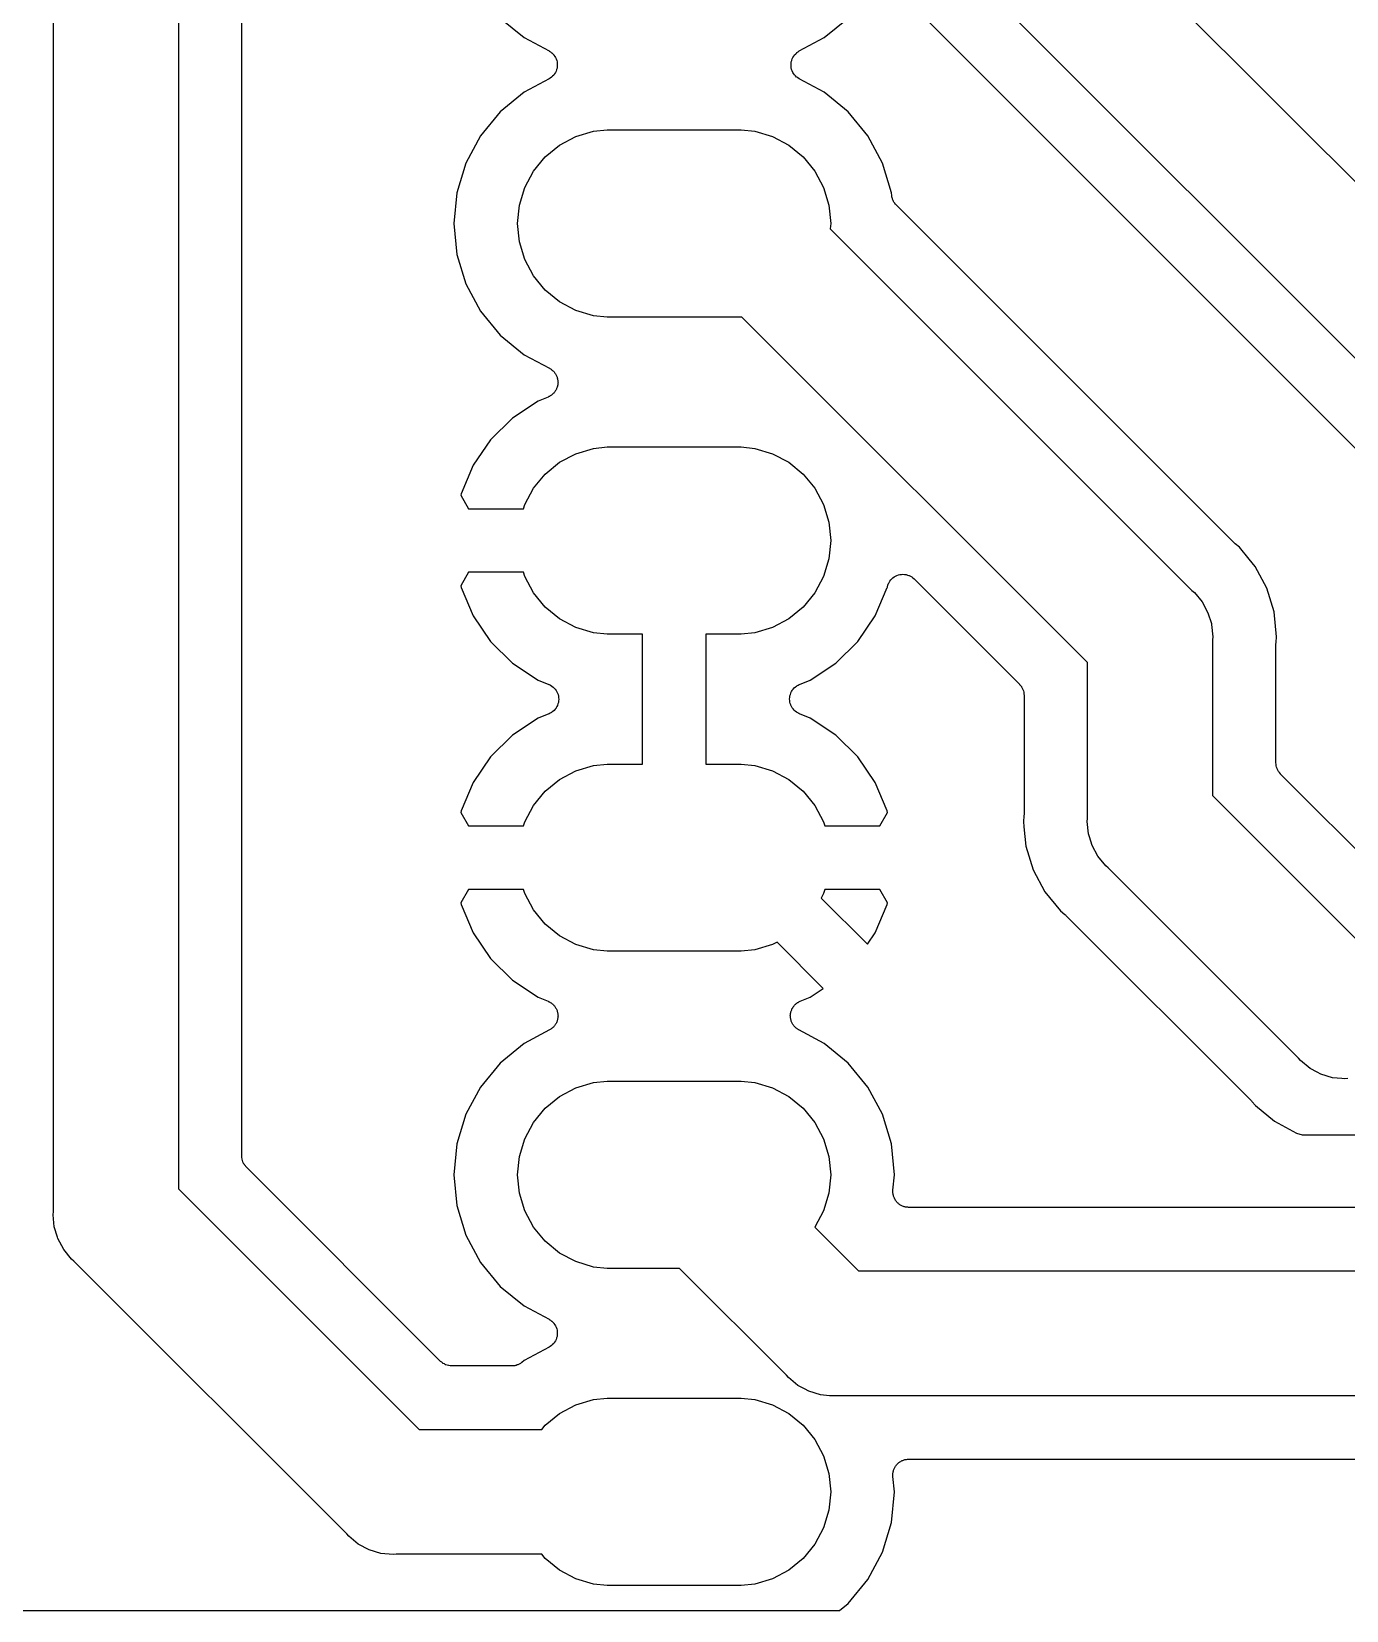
# Model space of a CAD drawing. Extents: x 72.9 to 155.7, y -140.4 to -71.7.
# Drawn here: x 134.56 to 145.08, y -130.49 to -117.84 of the extents above; entities that cross this region are included whole.
import ezdxf

# ---------------------------------------------------------------- set-up
doc = ezdxf.new("R2010")
doc.units = 0
doc.header["$MEASUREMENT"] = 0
doc.layers.add('BLACK', color=7, linetype='CONTINUOUS')

msp = doc.modelspace()

# ---------------------------------------------------------------- linework, layer by layer
at = {"layer": 'BLACK', "linetype": 'CONTINUOUS'}
for p, q in [((135.73, -112.918), (135.73, -127.113)), ((134.73, -127.295), (134.73, -113.1)), ((136.238, -122.261), (136.238, -113.84)), ((140.826, -114.719), (146.257, -120.15)), ((145.679, -120.986), (139.743, -115.05)), ((141.465, -117.49), (145.298, -121.323)), ((138.306, -117.734), (138.498, -117.891)), ((140.902, -117.891), (141.094, -117.734)), ((138.498, -117.891), (138.698, -117.998)), ((138.698, -117.998), (138.699, -117.999)), ((138.699, -117.999), (138.699, -117.999)), ((138.699, -117.999), (138.699, -117.999)), ((138.699, -117.999), (138.699, -117.999)), ((138.699, -117.999), (138.709, -118.006)), ((140.692, -118.005), (140.702, -117.998)), ((140.702, -117.998), (140.902, -117.891)), ((138.709, -118.006), (138.719, -118.013)), ((138.719, -118.013), (138.72, -118.013)), ((138.72, -118.013), (138.72, -118.013)), ((138.72, -118.013), (138.728, -118.022)), ((138.728, -118.022), (138.737, -118.03)), ((138.737, -118.03), (138.737, -118.03)), ((138.737, -118.03), (138.737, -118.031)), ((138.737, -118.031), (138.744, -118.041)), ((138.744, -118.041), (138.75, -118.051)), ((138.75, -118.051), (138.75, -118.051)), ((138.75, -118.051), (138.751, -118.051)), ((138.751, -118.051), (138.755, -118.062)), ((138.755, -118.062), (138.76, -118.074)), ((138.76, -118.074), (138.76, -118.074)), ((138.76, -118.074), (138.76, -118.074)), ((138.76, -118.074), (138.762, -118.086)), ((138.762, -118.086), (138.764, -118.098)), ((138.764, -118.124), (138.762, -118.135)), ((138.764, -118.098), (138.764, -118.098)), ((138.764, -118.098), (138.764, -118.099)), ((138.764, -118.099), (138.764, -118.111)), ((138.764, -118.111), (138.764, -118.123)), ((138.764, -118.123), (138.764, -118.123)), ((138.764, -118.123), (138.764, -118.124)), ((140.636, -118.096), (140.638, -118.085)), ((140.636, -118.097), (140.636, -118.096)), ((140.636, -118.109), (140.636, -118.097)), ((140.636, -118.097), (140.636, -118.097)), ((140.636, -118.121), (140.636, -118.109)), ((140.636, -118.122), (140.636, -118.121)), ((140.638, -118.134), (140.636, -118.122)), ((140.636, -118.122), (140.636, -118.122)), ((140.638, -118.085), (140.641, -118.073)), ((140.641, -118.072), (140.646, -118.061)), ((140.641, -118.073), (140.641, -118.072)), ((140.641, -118.072), (140.641, -118.072)), ((140.646, -118.061), (140.65, -118.05)), ((140.65, -118.049), (140.657, -118.039)), ((140.65, -118.05), (140.65, -118.049)), ((140.65, -118.05), (140.65, -118.05)), ((140.657, -118.039), (140.664, -118.029)), ((140.664, -118.029), (140.673, -118.02)), ((140.664, -118.029), (140.664, -118.029)), ((140.664, -118.029), (140.664, -118.029)), ((140.673, -118.02), (140.682, -118.012)), ((140.682, -118.011), (140.692, -118.005)), ((140.682, -118.012), (140.682, -118.011)), ((140.682, -118.012), (140.682, -118.012)), ((138.698, -118.222), (138.498, -118.329)), ((138.708, -118.215), (138.698, -118.222)), ((138.718, -118.209), (138.708, -118.215)), ((138.727, -118.2), (138.718, -118.208)), ((138.718, -118.208), (138.718, -118.208)), ((138.718, -118.208), (138.718, -118.209)), ((138.736, -118.191), (138.727, -118.2)), ((138.743, -118.181), (138.736, -118.191)), ((138.736, -118.191), (138.736, -118.191)), ((138.736, -118.191), (138.736, -118.191)), ((138.75, -118.171), (138.743, -118.181)), ((138.754, -118.159), (138.75, -118.17)), ((138.75, -118.17), (138.75, -118.17)), ((138.75, -118.17), (138.75, -118.171)), ((138.759, -118.148), (138.754, -118.159)), ((138.762, -118.135), (138.759, -118.147)), ((138.759, -118.147), (138.759, -118.148)), ((138.759, -118.148), (138.759, -118.148)), ((140.64, -118.146), (140.638, -118.134)), ((140.645, -118.157), (140.64, -118.146)), ((140.64, -118.146), (140.64, -118.146)), ((140.64, -118.146), (140.64, -118.146)), ((140.649, -118.169), (140.645, -118.157)), ((140.65, -118.169), (140.649, -118.169)), ((140.656, -118.179), (140.65, -118.169)), ((140.65, -118.169), (140.65, -118.169)), ((140.663, -118.189), (140.656, -118.179)), ((140.663, -118.19), (140.663, -118.189)), ((140.672, -118.198), (140.663, -118.19)), ((140.663, -118.19), (140.663, -118.19)), ((140.68, -118.207), (140.672, -118.198)), ((140.681, -118.207), (140.68, -118.207)), ((140.68, -118.207), (140.68, -118.207)), ((140.69, -118.214), (140.681, -118.207)), ((140.701, -118.221), (140.69, -118.214)), ((140.702, -118.222), (140.701, -118.221)), ((140.701, -118.221), (140.701, -118.221)), ((140.701, -118.221), (140.701, -118.221)), ((140.701, -118.221), (140.701, -118.221)), ((140.902, -118.329), (140.702, -118.222)), ((138.498, -118.329), (138.306, -118.486)), ((141.094, -118.486), (140.902, -118.329)), ((138.306, -118.486), (138.149, -118.678)), ((141.251, -118.678), (141.094, -118.486)), ((139.053, -118.641), (139.163, -118.63)), ((139.163, -118.63), (140.237, -118.63)), ((140.237, -118.63), (140.347, -118.641)), ((138.149, -118.678), (138.032, -118.896)), ((138.667, -118.847), (138.781, -118.753)), ((138.781, -118.753), (138.912, -118.684)), ((138.912, -118.684), (139.053, -118.641)), ((140.347, -118.641), (140.488, -118.684)), ((140.488, -118.684), (140.619, -118.753)), ((140.619, -118.753), (140.733, -118.847)), ((141.368, -118.896), (141.251, -118.678)), ((138.573, -118.961), (138.667, -118.847)), ((140.733, -118.847), (140.827, -118.961)), ((138.032, -118.896), (137.96, -119.133)), ((138.504, -119.092), (138.573, -118.961)), ((140.827, -118.961), (140.896, -119.092)), ((141.44, -119.133), (141.368, -118.896)), ((137.96, -119.133), (137.936, -119.38)), ((138.461, -119.233), (138.504, -119.092)), ((140.896, -119.092), (140.939, -119.233)), ((141.442, -119.156), (141.44, -119.133)), ((138.446, -119.38), (138.461, -119.233)), ((140.939, -119.233), (140.954, -119.38)), ((141.443, -119.161), (141.442, -119.156)), ((141.444, -119.167), (141.443, -119.161)), ((141.445, -119.173), (141.444, -119.167)), ((141.447, -119.18), (141.445, -119.173)), ((141.449, -119.185), (141.447, -119.18)), ((141.45, -119.19), (141.449, -119.185)), ((141.454, -119.197), (141.45, -119.19)), ((141.456, -119.203), (141.454, -119.197)), ((141.459, -119.208), (141.456, -119.203)), ((141.462, -119.212), (141.459, -119.208)), ((141.466, -119.218), (141.462, -119.212)), ((141.47, -119.224), (141.466, -119.218)), ((141.474, -119.227), (141.47, -119.224)), ((141.477, -119.232), (141.474, -119.227)), ((141.479, -119.233), (141.477, -119.232)), ((144.183, -121.938), (141.479, -119.233)), ((137.936, -119.38), (137.96, -119.627)), ((138.461, -119.527), (138.446, -119.38)), ((140.954, -119.38), (140.949, -119.422)), ((140.949, -119.422), (143.846, -122.319)), ((137.96, -119.627), (138.032, -119.864)), ((138.504, -119.668), (138.461, -119.527)), ((138.573, -119.799), (138.504, -119.668)), ((138.032, -119.864), (138.149, -120.082)), ((138.667, -119.913), (138.573, -119.799)), ((138.781, -120.007), (138.667, -119.913)), ((138.912, -120.076), (138.781, -120.007)), ((138.149, -120.082), (138.306, -120.274)), ((139.053, -120.119), (138.912, -120.076)), ((139.163, -120.13), (139.053, -120.119)), ((140.237, -120.13), (139.163, -120.13)), ((140.242, -120.129), (140.237, -120.13)), ((143.01, -122.897), (140.242, -120.129)), ((138.306, -120.274), (138.498, -120.431)), ((138.498, -120.431), (138.702, -120.54)), ((138.702, -120.54), (138.704, -120.541)), ((138.704, -120.541), (138.709, -120.545)), ((138.709, -120.545), (138.715, -120.548)), ((138.715, -120.548), (138.719, -120.552)), ((138.719, -120.552), (138.724, -120.555)), ((138.724, -120.555), (138.729, -120.56)), ((138.729, -120.56), (138.734, -120.564)), ((138.734, -120.564), (138.738, -120.569)), ((138.738, -120.569), (138.742, -120.573)), ((138.742, -120.573), (138.745, -120.578)), ((138.745, -120.578), (138.749, -120.583)), ((138.749, -120.583), (138.752, -120.589)), ((138.752, -120.589), (138.755, -120.594)), ((138.755, -120.594), (138.758, -120.6)), ((138.758, -120.6), (138.761, -120.605)), ((138.761, -120.605), (138.762, -120.611)), ((138.762, -120.611), (138.764, -120.617)), ((138.764, -120.617), (138.766, -120.623)), ((138.766, -120.623), (138.767, -120.629)), ((138.767, -120.629), (138.768, -120.635)), ((138.768, -120.635), (138.769, -120.641)), ((138.769, -120.641), (138.769, -120.648)), ((138.769, -120.648), (138.77, -120.654)), ((138.77, -120.654), (138.769, -120.66)), ((138.69, -120.77), (138.612, -120.802)), ((138.696, -120.767), (138.69, -120.77)), ((138.702, -120.765), (138.696, -120.767)), ((138.707, -120.761), (138.702, -120.765)), ((138.712, -120.759), (138.707, -120.761)), ((138.717, -120.755), (138.712, -120.759)), ((138.723, -120.751), (138.717, -120.755)), ((138.727, -120.747), (138.723, -120.751)), ((138.732, -120.743), (138.727, -120.747)), ((138.736, -120.738), (138.732, -120.743)), ((138.74, -120.734), (138.736, -120.738)), ((138.744, -120.729), (138.74, -120.734)), ((138.748, -120.724), (138.744, -120.729)), ((138.751, -120.718), (138.748, -120.724)), ((138.754, -120.713), (138.751, -120.718)), ((138.757, -120.708), (138.754, -120.713)), ((138.759, -120.702), (138.757, -120.708)), ((138.761, -120.696), (138.759, -120.702)), ((138.764, -120.69), (138.761, -120.696)), ((138.765, -120.684), (138.764, -120.69)), ((138.767, -120.679), (138.765, -120.684)), ((138.768, -120.672), (138.767, -120.679)), ((138.769, -120.666), (138.768, -120.672)), ((138.769, -120.66), (138.769, -120.666)), ((138.612, -120.802), (138.405, -120.938)), ((138.405, -120.938), (138.229, -121.112)), ((138.229, -121.112), (138.09, -121.317)), ((138.781, -121.293), (138.912, -121.224)), ((138.912, -121.224), (139.053, -121.181)), ((139.053, -121.181), (139.163, -121.17)), ((139.163, -121.17), (140.237, -121.17)), ((140.237, -121.17), (140.347, -121.181)), ((140.347, -121.181), (140.488, -121.224)), ((140.488, -121.224), (140.619, -121.293)), ((138.09, -121.317), (137.994, -121.545)), ((138.573, -121.501), (138.667, -121.387)), ((138.667, -121.387), (138.781, -121.293)), ((140.619, -121.293), (140.733, -121.387)), ((140.733, -121.387), (140.827, -121.501)), ((138.504, -121.632), (138.573, -121.501)), ((140.827, -121.501), (140.896, -121.632)), ((137.994, -121.545), (137.991, -121.557)), ((137.991, -121.557), (138.054, -121.666)), ((138.054, -121.666), (138.493, -121.666)), ((138.493, -121.666), (138.504, -121.632)), ((140.896, -121.632), (140.939, -121.773)), ((140.939, -121.773), (140.954, -121.92)), ((140.954, -121.92), (140.939, -122.067)), ((144.187, -121.941), (144.183, -121.938)), ((144.191, -121.945), (144.187, -121.941)), ((144.193, -121.946), (144.191, -121.945)), ((144.226, -121.974), (144.193, -121.946)), ((144.304, -122.069), (144.226, -121.974)), ((138.054, -122.174), (137.991, -122.283)), ((138.493, -122.174), (138.054, -122.174)), ((138.504, -122.208), (138.493, -122.174)), ((140.939, -122.067), (140.896, -122.208)), ((144.352, -122.127), (144.304, -122.069)), ((144.446, -122.302), (144.352, -122.127)), ((136.238, -126.85), (136.238, -122.261)), ((137.991, -122.283), (137.994, -122.295)), ((137.994, -122.295), (138.09, -122.523)), ((138.573, -122.339), (138.504, -122.208)), ((140.896, -122.208), (140.827, -122.339)), ((141.31, -122.523), (141.406, -122.295)), ((141.406, -122.295), (141.407, -122.292)), ((141.407, -122.29), (141.411, -122.278)), ((141.407, -122.291), (141.407, -122.29)), ((141.407, -122.292), (141.407, -122.291)), ((141.407, -122.291), (141.407, -122.291)), ((141.407, -122.291), (141.407, -122.291)), ((141.411, -122.278), (141.414, -122.267)), ((141.414, -122.267), (141.415, -122.267)), ((141.415, -122.266), (141.421, -122.256)), ((141.415, -122.267), (141.415, -122.266)), ((141.421, -122.256), (141.426, -122.245)), ((141.426, -122.245), (141.426, -122.245)), ((141.426, -122.245), (141.427, -122.245)), ((141.427, -122.245), (141.434, -122.235)), ((141.434, -122.235), (141.442, -122.226)), ((141.442, -122.226), (141.442, -122.226)), ((141.442, -122.226), (141.443, -122.226)), ((141.443, -122.226), (141.452, -122.218)), ((141.452, -122.218), (141.461, -122.21)), ((141.461, -122.21), (141.462, -122.21)), ((141.462, -122.21), (141.473, -122.205)), ((141.462, -122.21), (141.462, -122.21)), ((141.473, -122.205), (141.483, -122.199)), ((141.483, -122.199), (141.484, -122.199)), ((141.484, -122.199), (141.496, -122.195)), ((141.484, -122.199), (141.484, -122.199)), ((141.496, -122.195), (141.507, -122.192)), ((141.507, -122.192), (141.507, -122.192)), ((141.507, -122.192), (141.508, -122.192)), ((141.508, -122.192), (141.52, -122.191)), ((141.52, -122.191), (141.532, -122.19)), ((141.532, -122.19), (141.532, -122.19)), ((141.532, -122.19), (141.532, -122.19)), ((141.532, -122.19), (141.544, -122.191)), ((141.544, -122.191), (141.556, -122.192)), ((141.556, -122.192), (141.557, -122.192)), ((141.557, -122.192), (141.557, -122.192)), ((141.557, -122.192), (141.569, -122.196)), ((141.569, -122.196), (141.58, -122.199)), ((141.58, -122.199), (141.58, -122.199)), ((141.58, -122.199), (141.581, -122.199)), ((141.581, -122.199), (141.591, -122.205)), ((141.591, -122.205), (141.602, -122.211)), ((141.602, -122.211), (141.602, -122.211)), ((141.602, -122.211), (141.602, -122.211)), ((141.602, -122.211), (141.612, -122.219)), ((141.612, -122.219), (141.621, -122.227)), ((141.621, -122.227), (142.465, -123.07)), ((138.667, -122.453), (138.573, -122.339)), ((140.827, -122.339), (140.733, -122.453)), ((143.846, -122.319), (143.865, -122.335)), ((143.865, -122.335), (143.928, -122.411)), ((143.928, -122.411), (143.974, -122.498)), ((144.503, -122.492), (144.446, -122.302)), ((138.09, -122.523), (138.229, -122.728)), ((138.781, -122.547), (138.667, -122.453)), ((138.912, -122.616), (138.781, -122.547)), ((140.619, -122.547), (140.488, -122.616)), ((140.733, -122.453), (140.619, -122.547)), ((141.171, -122.728), (141.31, -122.523)), ((143.974, -122.498), (144.001, -122.585)), ((144.523, -122.69), (144.503, -122.492)), ((139.053, -122.659), (138.912, -122.616)), ((139.163, -122.67), (139.053, -122.659)), ((139.446, -122.67), (139.163, -122.67)), ((139.446, -123.71), (139.446, -122.67)), ((140.237, -122.67), (139.954, -122.67)), ((139.954, -122.67), (139.954, -123.71)), ((140.347, -122.659), (140.237, -122.67)), ((140.488, -122.616), (140.347, -122.659)), ((144.001, -122.585), (144.003, -122.592)), ((144.003, -122.592), (144.012, -122.69)), ((138.229, -122.728), (138.405, -122.902)), ((140.995, -122.902), (141.171, -122.728)), ((144.012, -122.69), (144.01, -122.715)), ((144.01, -122.715), (144.01, -123.963)), ((144.518, -122.744), (144.519, -122.739)), ((144.518, -122.746), (144.518, -122.744)), ((144.518, -123.7), (144.518, -122.746)), ((144.519, -122.733), (144.523, -122.69)), ((144.519, -122.739), (144.519, -122.733)), ((138.405, -122.902), (138.612, -123.038)), ((140.788, -123.038), (140.995, -122.902)), ((143.01, -124.145), (143.01, -122.897)), ((138.612, -123.038), (138.697, -123.072)), ((140.703, -123.072), (140.788, -123.038)), ((138.697, -123.072), (138.698, -123.073)), ((138.698, -123.073), (138.699, -123.073)), ((138.699, -123.073), (138.699, -123.074)), ((138.699, -123.074), (138.71, -123.079)), ((138.71, -123.079), (138.72, -123.085)), ((138.72, -123.085), (138.72, -123.085)), ((138.72, -123.085), (138.721, -123.086)), ((138.721, -123.086), (138.73, -123.093)), ((138.73, -123.093), (138.739, -123.101)), ((138.739, -123.101), (138.739, -123.101)), ((138.739, -123.101), (138.74, -123.102)), ((138.74, -123.102), (138.747, -123.111)), ((138.747, -123.111), (138.755, -123.12)), ((138.755, -123.12), (138.755, -123.12)), ((138.755, -123.12), (138.755, -123.121)), ((138.755, -123.121), (138.761, -123.131)), ((138.761, -123.131), (138.766, -123.142)), ((138.766, -123.142), (138.766, -123.142)), ((138.766, -123.142), (138.767, -123.143)), ((138.767, -123.143), (138.77, -123.154)), ((138.77, -123.154), (138.773, -123.166)), ((138.773, -123.166), (138.773, -123.166)), ((138.773, -123.166), (138.774, -123.167)), ((138.774, -123.167), (138.775, -123.179)), ((138.775, -123.179), (138.776, -123.19)), ((140.624, -123.188), (140.626, -123.177)), ((140.626, -123.177), (140.627, -123.165)), ((140.627, -123.164), (140.631, -123.153)), ((140.627, -123.165), (140.627, -123.164)), ((140.627, -123.164), (140.627, -123.164)), ((140.631, -123.153), (140.634, -123.141)), ((140.634, -123.14), (140.64, -123.13)), ((140.634, -123.141), (140.634, -123.14)), ((140.634, -123.141), (140.634, -123.141)), ((140.64, -123.13), (140.646, -123.12)), ((140.646, -123.118), (140.654, -123.109)), ((140.646, -123.119), (140.646, -123.118)), ((140.646, -123.12), (140.646, -123.119)), ((140.654, -123.109), (140.661, -123.1)), ((140.661, -123.1), (140.662, -123.1)), ((140.662, -123.099), (140.671, -123.092)), ((140.662, -123.1), (140.662, -123.099)), ((140.671, -123.092), (140.68, -123.085)), ((140.68, -123.085), (140.681, -123.084)), ((140.681, -123.084), (140.682, -123.084)), ((140.682, -123.084), (140.692, -123.078)), ((140.692, -123.078), (140.702, -123.073)), ((140.702, -123.073), (140.703, -123.073)), ((140.703, -123.073), (140.703, -123.072)), ((142.465, -123.07), (142.465, -123.071)), ((142.465, -123.071), (142.465, -123.071)), ((142.465, -123.071), (142.465, -123.071)), ((142.465, -123.071), (142.466, -123.072)), ((142.466, -123.072), (142.473, -123.081)), ((142.473, -123.081), (142.481, -123.09)), ((142.481, -123.09), (142.481, -123.09)), ((142.481, -123.09), (142.482, -123.091)), ((142.482, -123.091), (142.487, -123.101)), ((142.487, -123.101), (142.492, -123.112)), ((142.492, -123.112), (142.493, -123.112)), ((142.493, -123.112), (142.493, -123.113)), ((142.493, -123.113), (142.496, -123.124)), ((142.496, -123.124), (142.5, -123.135)), ((142.5, -123.135), (142.5, -123.136)), ((142.5, -123.136), (142.5, -123.137)), ((142.5, -123.137), (142.501, -123.148)), ((142.501, -123.148), (142.502, -123.16)), ((142.502, -123.16), (142.502, -124.114)), ((138.697, -123.308), (138.612, -123.342)), ((138.698, -123.307), (138.697, -123.307)), ((138.697, -123.307), (138.697, -123.308)), ((138.708, -123.302), (138.698, -123.307)), ((138.718, -123.296), (138.708, -123.302)), ((138.719, -123.296), (138.718, -123.296)), ((138.72, -123.295), (138.719, -123.296)), ((138.729, -123.288), (138.72, -123.295)), ((138.738, -123.281), (138.729, -123.288)), ((138.739, -123.28), (138.738, -123.28)), ((138.738, -123.28), (138.738, -123.281)), ((138.746, -123.271), (138.739, -123.28)), ((138.754, -123.262), (138.746, -123.271)), ((138.76, -123.25), (138.754, -123.26)), ((138.754, -123.26), (138.754, -123.261)), ((138.754, -123.261), (138.754, -123.262)), ((138.766, -123.24), (138.76, -123.25)), ((138.769, -123.227), (138.766, -123.239)), ((138.766, -123.239), (138.766, -123.239)), ((138.766, -123.239), (138.766, -123.24)), ((138.773, -123.216), (138.769, -123.227)), ((138.774, -123.203), (138.773, -123.215)), ((138.773, -123.215), (138.773, -123.216)), ((138.773, -123.216), (138.773, -123.216)), ((138.776, -123.192), (138.774, -123.203)), ((138.776, -123.19), (138.776, -123.191)), ((138.776, -123.191), (138.776, -123.192)), ((140.624, -123.189), (140.624, -123.188)), ((140.624, -123.19), (140.624, -123.189)), ((140.625, -123.201), (140.624, -123.19)), ((140.626, -123.213), (140.625, -123.201)), ((140.627, -123.214), (140.626, -123.213)), ((140.63, -123.226), (140.627, -123.214)), ((140.627, -123.214), (140.627, -123.214)), ((140.633, -123.237), (140.63, -123.226)), ((140.634, -123.238), (140.633, -123.237)), ((140.639, -123.249), (140.634, -123.238)), ((140.634, -123.238), (140.634, -123.238)), ((140.645, -123.259), (140.639, -123.249)), ((140.645, -123.26), (140.645, -123.259)), ((140.653, -123.269), (140.645, -123.26)), ((140.645, -123.26), (140.645, -123.26)), ((140.66, -123.278), (140.653, -123.269)), ((140.661, -123.279), (140.66, -123.278)), ((140.67, -123.287), (140.661, -123.279)), ((140.661, -123.279), (140.661, -123.279)), ((140.679, -123.294), (140.67, -123.287)), ((140.68, -123.295), (140.679, -123.294)), ((140.69, -123.301), (140.68, -123.295)), ((140.68, -123.295), (140.68, -123.295)), ((140.701, -123.306), (140.69, -123.301)), ((140.701, -123.307), (140.701, -123.306)), ((140.702, -123.307), (140.701, -123.307)), ((140.703, -123.308), (140.702, -123.307)), ((140.788, -123.342), (140.703, -123.308)), ((138.612, -123.342), (138.405, -123.478)), ((140.995, -123.478), (140.788, -123.342)), ((138.405, -123.478), (138.229, -123.652)), ((141.171, -123.652), (140.995, -123.478)), ((138.229, -123.652), (138.09, -123.857)), ((141.31, -123.857), (141.171, -123.652)), ((138.781, -123.833), (138.912, -123.764)), ((138.912, -123.764), (139.053, -123.721)), ((139.053, -123.721), (139.163, -123.71)), ((139.163, -123.71), (139.446, -123.71)), ((139.954, -123.71), (140.237, -123.71)), ((140.237, -123.71), (140.347, -123.721)), ((140.347, -123.721), (140.488, -123.764)), ((140.488, -123.764), (140.619, -123.833)), ((144.519, -123.712), (144.518, -123.7)), ((144.52, -123.723), (144.519, -123.712)), ((144.52, -123.724), (144.52, -123.723)), ((144.52, -123.725), (144.52, -123.724)), ((144.524, -123.736), (144.52, -123.725)), ((144.527, -123.747), (144.524, -123.736)), ((144.527, -123.748), (144.527, -123.747)), ((144.528, -123.748), (144.527, -123.748)), ((144.533, -123.759), (144.528, -123.748)), ((144.538, -123.769), (144.533, -123.759)), ((144.539, -123.77), (144.538, -123.769)), ((144.547, -123.779), (144.539, -123.77)), ((144.539, -123.77), (144.539, -123.77)), ((144.554, -123.788), (144.547, -123.779)), ((144.555, -123.789), (144.554, -123.788)), ((144.555, -123.79), (144.555, -123.789)), ((144.555, -123.789), (144.555, -123.789)), ((144.555, -123.789), (144.555, -123.789)), ((145.45, -124.685), (144.555, -123.79)), ((138.09, -123.857), (137.994, -124.085)), ((138.573, -124.041), (138.667, -123.927)), ((138.667, -123.927), (138.781, -123.833)), ((140.619, -123.833), (140.733, -123.927)), ((140.733, -123.927), (140.827, -124.041)), ((141.406, -124.085), (141.31, -123.857)), ((138.504, -124.172), (138.573, -124.041)), ((140.827, -124.041), (140.896, -124.172)), ((144.01, -123.963), (145.277, -125.23)), ((137.994, -124.085), (137.991, -124.097)), ((137.991, -124.097), (138.054, -124.206)), ((138.493, -124.206), (138.504, -124.172)), ((140.896, -124.172), (140.907, -124.206)), ((141.346, -124.206), (141.409, -124.097)), ((141.409, -124.097), (141.406, -124.085)), ((142.501, -124.127), (142.497, -124.17)), ((142.497, -124.17), (142.501, -124.213)), ((142.502, -124.116), (142.501, -124.121)), ((142.501, -124.121), (142.501, -124.127)), ((142.502, -124.114), (142.502, -124.116)), ((143.008, -124.17), (143.01, -124.145)), ((143.017, -124.268), (143.008, -124.17)), ((138.054, -124.206), (138.493, -124.206)), ((140.907, -124.206), (141.346, -124.206)), ((142.501, -124.213), (142.517, -124.368)), ((143.025, -124.294), (143.017, -124.268)), ((143.046, -124.362), (143.025, -124.294)), ((142.517, -124.368), (142.574, -124.558)), ((143.092, -124.449), (143.046, -124.362)), ((143.155, -124.525), (143.092, -124.449)), ((142.574, -124.558), (142.668, -124.733)), ((143.174, -124.541), (143.155, -124.525)), ((144.699, -126.066), (143.174, -124.541)), ((138.054, -124.714), (137.991, -124.823)), ((137.991, -124.823), (137.994, -124.835)), ((138.493, -124.714), (138.054, -124.714)), ((138.504, -124.748), (138.493, -124.714)), ((138.573, -124.879), (138.504, -124.748)), ((140.896, -124.748), (140.877, -124.784)), ((140.877, -124.784), (141.248, -125.154)), ((140.907, -124.714), (140.896, -124.748)), ((141.346, -124.714), (140.907, -124.714)), ((141.409, -124.823), (141.346, -124.714)), ((141.406, -124.835), (141.409, -124.823)), ((142.668, -124.733), (142.794, -124.886)), ((137.994, -124.835), (138.09, -125.063)), ((138.667, -124.993), (138.573, -124.879)), ((141.31, -125.063), (141.406, -124.835)), ((142.794, -124.886), (142.827, -124.914)), ((142.827, -124.914), (142.829, -124.915)), ((142.829, -124.915), (142.833, -124.919)), ((142.833, -124.919), (142.837, -124.922)), ((142.837, -124.922), (144.318, -126.403)), ((138.09, -125.063), (138.229, -125.268)), ((138.781, -125.087), (138.667, -124.993)), ((141.248, -125.154), (141.31, -125.063)), ((138.912, -125.156), (138.781, -125.087)), ((139.053, -125.199), (138.912, -125.156)), ((139.163, -125.21), (139.053, -125.199)), ((140.237, -125.21), (139.163, -125.21)), ((140.347, -125.199), (140.237, -125.21)), ((140.488, -125.156), (140.347, -125.199)), ((140.524, -125.137), (140.488, -125.156)), ((140.894, -125.508), (140.524, -125.137)), ((138.229, -125.268), (138.405, -125.442)), ((138.405, -125.442), (138.612, -125.578)), ((138.612, -125.578), (138.69, -125.61)), ((140.71, -125.61), (140.788, -125.578)), ((140.788, -125.578), (140.894, -125.508)), ((138.69, -125.61), (138.692, -125.611)), ((138.692, -125.611), (138.698, -125.614)), ((138.698, -125.614), (138.704, -125.616)), ((138.704, -125.616), (138.708, -125.619)), ((138.708, -125.619), (138.714, -125.622)), ((138.714, -125.622), (138.719, -125.626)), ((138.719, -125.626), (138.724, -125.63)), ((138.724, -125.63), (138.728, -125.634)), ((138.728, -125.634), (138.733, -125.638)), ((138.733, -125.638), (138.737, -125.643)), ((138.737, -125.643), (138.741, -125.648)), ((138.741, -125.648), (138.745, -125.653)), ((138.745, -125.653), (138.748, -125.657)), ((138.748, -125.657), (138.751, -125.663)), ((138.751, -125.663), (138.755, -125.668)), ((138.755, -125.668), (138.757, -125.674)), ((138.757, -125.674), (138.76, -125.679)), ((138.76, -125.679), (138.762, -125.685)), ((138.762, -125.685), (138.764, -125.691)), ((138.764, -125.691), (138.765, -125.697)), ((138.765, -125.697), (138.767, -125.703)), ((138.767, -125.703), (138.768, -125.709)), ((138.768, -125.709), (138.769, -125.716)), ((138.769, -125.716), (138.769, -125.722)), ((140.631, -125.714), (140.632, -125.708)), ((140.631, -125.72), (140.631, -125.714)), ((140.632, -125.708), (140.633, -125.701)), ((140.633, -125.701), (140.635, -125.696)), ((140.635, -125.696), (140.636, -125.69)), ((140.636, -125.69), (140.639, -125.684)), ((140.639, -125.684), (140.641, -125.678)), ((140.641, -125.678), (140.643, -125.672)), ((140.643, -125.672), (140.646, -125.667)), ((140.646, -125.667), (140.649, -125.662)), ((140.649, -125.662), (140.652, -125.656)), ((140.652, -125.656), (140.656, -125.651)), ((140.656, -125.651), (140.66, -125.646)), ((140.66, -125.646), (140.664, -125.642)), ((140.664, -125.642), (140.668, -125.637)), ((140.668, -125.637), (140.673, -125.633)), ((140.673, -125.633), (140.677, -125.629)), ((140.677, -125.629), (140.683, -125.625)), ((140.683, -125.625), (140.688, -125.621)), ((140.688, -125.621), (140.693, -125.619)), ((140.693, -125.619), (140.698, -125.615)), ((140.698, -125.615), (140.704, -125.613)), ((140.704, -125.613), (140.71, -125.61)), ((138.702, -125.84), (138.498, -125.949)), ((138.708, -125.836), (138.702, -125.84)), ((138.713, -125.833), (138.708, -125.836)), ((138.718, -125.829), (138.713, -125.833)), ((138.723, -125.826), (138.718, -125.829)), ((138.728, -125.821), (138.723, -125.826)), ((138.733, -125.817), (138.728, -125.821)), ((138.736, -125.813), (138.733, -125.817)), ((138.741, -125.808), (138.736, -125.813)), ((138.744, -125.803), (138.741, -125.808)), ((138.748, -125.798), (138.744, -125.803)), ((138.751, -125.793), (138.748, -125.798)), ((138.754, -125.788), (138.751, -125.793)), ((138.757, -125.782), (138.754, -125.788)), ((138.76, -125.776), (138.757, -125.782)), ((138.762, -125.77), (138.76, -125.776)), ((138.764, -125.765), (138.762, -125.77)), ((138.765, -125.759), (138.764, -125.765)), ((138.767, -125.752), (138.765, -125.759)), ((138.768, -125.746), (138.767, -125.752)), ((138.769, -125.741), (138.768, -125.746)), ((138.769, -125.722), (138.77, -125.728)), ((138.77, -125.728), (138.769, -125.734)), ((138.769, -125.734), (138.769, -125.741)), ((140.63, -125.726), (140.631, -125.72)), ((140.631, -125.732), (140.63, -125.726)), ((140.631, -125.739), (140.631, -125.732)), ((140.632, -125.745), (140.631, -125.739)), ((140.633, -125.751), (140.632, -125.745)), ((140.634, -125.757), (140.633, -125.751)), ((140.636, -125.763), (140.634, -125.757)), ((140.638, -125.769), (140.636, -125.763)), ((140.639, -125.775), (140.638, -125.769)), ((140.642, -125.78), (140.639, -125.775)), ((140.645, -125.786), (140.642, -125.78)), ((140.648, -125.791), (140.645, -125.786)), ((140.651, -125.797), (140.648, -125.791)), ((140.655, -125.802), (140.651, -125.797)), ((140.658, -125.807), (140.655, -125.802)), ((140.662, -125.811), (140.658, -125.807)), ((140.666, -125.816), (140.662, -125.811)), ((140.671, -125.82), (140.666, -125.816)), ((140.676, -125.825), (140.671, -125.82)), ((140.681, -125.828), (140.676, -125.825)), ((140.685, -125.832), (140.681, -125.828)), ((140.691, -125.835), (140.685, -125.832)), ((140.696, -125.839), (140.691, -125.835)), ((140.698, -125.84), (140.696, -125.839)), ((140.902, -125.949), (140.698, -125.84)), ((138.498, -125.949), (138.306, -126.106)), ((141.094, -126.106), (140.902, -125.949)), ((144.715, -126.085), (144.699, -126.066)), ((144.791, -126.148), (144.715, -126.085)), ((138.306, -126.106), (138.149, -126.298)), ((141.251, -126.298), (141.094, -126.106)), ((144.848, -126.178), (144.791, -126.148)), ((144.877, -126.194), (144.848, -126.178)), ((144.878, -126.194), (144.877, -126.194)), ((144.972, -126.223), (144.878, -126.194)), ((138.149, -126.298), (138.032, -126.516)), ((138.781, -126.373), (138.912, -126.304)), ((138.912, -126.304), (139.053, -126.261)), ((139.053, -126.261), (139.163, -126.25)), ((139.163, -126.25), (140.237, -126.25)), ((140.237, -126.25), (140.347, -126.261)), ((140.347, -126.261), (140.488, -126.304)), ((140.488, -126.304), (140.619, -126.373)), ((141.368, -126.516), (141.251, -126.298)), ((145.045, -126.23), (144.972, -126.223)), ((145.07, -126.232), (145.045, -126.23)), ((145.045, -126.23), (145.045, -126.23)), ((145.095, -126.23), (145.07, -126.232)), ((138.573, -126.581), (138.667, -126.467)), ((138.667, -126.467), (138.781, -126.373)), ((140.619, -126.373), (140.733, -126.467)), ((140.733, -126.467), (140.827, -126.581)), ((144.318, -126.403), (144.319, -126.405)), ((144.319, -126.405), (144.322, -126.409)), ((144.322, -126.409), (144.326, -126.413)), ((144.326, -126.413), (144.354, -126.446)), ((144.354, -126.446), (144.507, -126.572)), ((138.032, -126.516), (137.96, -126.753)), ((138.504, -126.712), (138.573, -126.581)), ((140.827, -126.581), (140.896, -126.712)), ((141.44, -126.753), (141.368, -126.516)), ((144.507, -126.572), (144.682, -126.666)), ((138.461, -126.853), (138.504, -126.712)), ((140.896, -126.712), (140.939, -126.853)), ((144.682, -126.666), (144.729, -126.68)), ((144.729, -126.68), (148.556, -126.68)), ((136.239, -126.862), (136.238, -126.85)), ((137.96, -126.753), (137.936, -127)), ((138.446, -127), (138.461, -126.853)), ((140.939, -126.853), (140.954, -127)), ((141.464, -127), (141.44, -126.753)), ((136.24, -126.873), (136.239, -126.862)), ((136.24, -126.874), (136.24, -126.873)), ((136.24, -126.875), (136.24, -126.874)), ((136.244, -126.886), (136.24, -126.875)), ((136.247, -126.897), (136.244, -126.886)), ((136.247, -126.898), (136.247, -126.897)), ((136.248, -126.898), (136.247, -126.898)), ((136.253, -126.909), (136.248, -126.898)), ((136.259, -126.919), (136.253, -126.909)), ((136.259, -126.92), (136.259, -126.919)), ((136.267, -126.929), (136.259, -126.92)), ((136.259, -126.92), (136.259, -126.92)), ((136.274, -126.938), (136.267, -126.929)), ((136.275, -126.939), (136.274, -126.938)), ((136.275, -126.94), (136.275, -126.939)), ((136.275, -126.939), (136.275, -126.939)), ((136.275, -126.939), (136.275, -126.939)), ((137.83, -128.495), (136.275, -126.94)), ((137.936, -127), (137.96, -127.247)), ((138.461, -127.147), (138.446, -127)), ((140.954, -127), (140.939, -127.147)), ((141.452, -127.123), (141.464, -127)), ((135.73, -127.113), (137.657, -129.04)), ((138.504, -127.288), (138.461, -127.147)), ((140.939, -127.147), (140.896, -127.288)), ((141.451, -127.134), (141.452, -127.128)), ((141.452, -127.141), (141.451, -127.134)), ((141.452, -127.128), (141.452, -127.123)), ((141.452, -127.147), (141.452, -127.141)), ((141.453, -127.153), (141.452, -127.147)), ((141.454, -127.159), (141.453, -127.153)), ((141.456, -127.165), (141.454, -127.159)), ((141.457, -127.172), (141.456, -127.165)), ((141.459, -127.177), (141.457, -127.172)), ((141.461, -127.183), (141.459, -127.177)), ((141.464, -127.188), (141.461, -127.183)), ((141.466, -127.195), (141.464, -127.188)), ((141.469, -127.199), (141.466, -127.195)), ((141.472, -127.205), (141.469, -127.199)), ((141.476, -127.21), (141.472, -127.205)), ((141.48, -127.215), (141.476, -127.21)), ((141.484, -127.219), (141.48, -127.215)), ((141.488, -127.224), (141.484, -127.219)), ((141.493, -127.228), (141.488, -127.224)), ((141.497, -127.233), (141.493, -127.228)), ((141.502, -127.236), (141.497, -127.233)), ((134.728, -127.32), (134.73, -127.295)), ((134.737, -127.418), (134.728, -127.32)), ((137.96, -127.247), (138.032, -127.484)), ((138.573, -127.419), (138.504, -127.288)), ((140.896, -127.288), (140.827, -127.419)), ((141.507, -127.24), (141.502, -127.236)), ((141.512, -127.243), (141.507, -127.24)), ((141.518, -127.247), (141.512, -127.243)), ((141.523, -127.249), (141.518, -127.247)), ((141.528, -127.252), (141.523, -127.249)), ((141.535, -127.254), (141.528, -127.252)), ((141.541, -127.256), (141.535, -127.254)), ((141.546, -127.257), (141.541, -127.256)), ((141.552, -127.259), (141.546, -127.257)), ((141.559, -127.26), (141.552, -127.259)), ((141.565, -127.261), (141.559, -127.26)), ((141.571, -127.261), (141.565, -127.261)), ((141.577, -127.262), (141.571, -127.261)), ((141.578, -127.262), (141.577, -127.262)), ((146.02, -127.262), (141.578, -127.262)), ((134.762, -127.5), (134.737, -127.418)), ((138.032, -127.484), (138.149, -127.702)), ((138.667, -127.533), (138.573, -127.419)), ((140.827, -127.419), (140.826, -127.419)), ((140.826, -127.419), (141.177, -127.77)), ((134.766, -127.512), (134.762, -127.5)), ((134.812, -127.599), (134.766, -127.512)), ((134.875, -127.675), (134.812, -127.599)), ((138.781, -127.627), (138.667, -127.533)), ((134.894, -127.691), (134.875, -127.675)), ((137.079, -129.876), (134.894, -127.691)), ((138.149, -127.702), (138.306, -127.894)), ((138.912, -127.696), (138.781, -127.627)), ((139.053, -127.739), (138.912, -127.696)), ((139.163, -127.75), (139.053, -127.739)), ((139.743, -127.75), (139.163, -127.75)), ((140.599, -128.606), (139.743, -127.75)), ((141.177, -127.77), (146.26, -127.77)), ((138.306, -127.894), (138.498, -128.051)), ((138.498, -128.051), (138.698, -128.158)), ((138.698, -128.158), (138.699, -128.159)), ((138.699, -128.159), (138.699, -128.159)), ((138.699, -128.159), (138.699, -128.159)), ((138.699, -128.159), (138.699, -128.159)), ((138.699, -128.159), (138.709, -128.166)), ((138.709, -128.166), (138.719, -128.173)), ((138.719, -128.173), (138.72, -128.173)), ((138.72, -128.173), (138.72, -128.173)), ((138.72, -128.173), (138.728, -128.182)), ((138.728, -128.182), (138.737, -128.19)), ((138.737, -128.19), (138.737, -128.19)), ((138.737, -128.19), (138.737, -128.191)), ((138.737, -128.191), (138.744, -128.201)), ((138.744, -128.201), (138.75, -128.211)), ((138.75, -128.211), (138.75, -128.211)), ((138.75, -128.211), (138.751, -128.211)), ((138.751, -128.211), (138.755, -128.222)), ((138.755, -128.222), (138.76, -128.234)), ((138.76, -128.234), (138.76, -128.234)), ((138.76, -128.234), (138.76, -128.234)), ((138.76, -128.234), (138.762, -128.246)), ((138.718, -128.369), (138.708, -128.375)), ((138.727, -128.36), (138.718, -128.368)), ((138.718, -128.368), (138.718, -128.368)), ((138.718, -128.368), (138.718, -128.369)), ((138.736, -128.351), (138.727, -128.36)), ((138.743, -128.341), (138.736, -128.351)), ((138.736, -128.351), (138.736, -128.351)), ((138.736, -128.351), (138.736, -128.351)), ((138.75, -128.331), (138.743, -128.341)), ((138.754, -128.319), (138.75, -128.33)), ((138.75, -128.33), (138.75, -128.33)), ((138.75, -128.33), (138.75, -128.331)), ((138.759, -128.308), (138.754, -128.319)), ((138.762, -128.295), (138.759, -128.307)), ((138.759, -128.307), (138.759, -128.308)), ((138.759, -128.308), (138.759, -128.308)), ((138.762, -128.246), (138.764, -128.258)), ((138.764, -128.284), (138.762, -128.295)), ((138.764, -128.258), (138.764, -128.258)), ((138.764, -128.258), (138.764, -128.259)), ((138.764, -128.259), (138.764, -128.271)), ((138.764, -128.271), (138.764, -128.283)), ((138.764, -128.283), (138.764, -128.283)), ((138.764, -128.283), (138.764, -128.284)), ((137.839, -128.502), (137.83, -128.495)), ((138.498, -128.489), (138.48, -128.503)), ((138.698, -128.382), (138.498, -128.489)), ((138.708, -128.375), (138.698, -128.382)), ((137.848, -128.51), (137.839, -128.502)), ((137.849, -128.51), (137.848, -128.51)), ((137.849, -128.511), (137.849, -128.51)), ((137.86, -128.516), (137.849, -128.511)), ((137.87, -128.522), (137.86, -128.516)), ((137.871, -128.522), (137.87, -128.522)), ((137.883, -128.526), (137.871, -128.522)), ((137.871, -128.522), (137.871, -128.522)), ((137.894, -128.529), (137.883, -128.526)), ((137.895, -128.529), (137.894, -128.529)), ((137.894, -128.529), (137.894, -128.529)), ((137.907, -128.531), (137.895, -128.529)), ((137.918, -128.532), (137.907, -128.531)), ((137.92, -128.532), (137.918, -128.532)), ((138.4, -128.532), (137.92, -128.532)), ((137.92, -128.532), (137.92, -128.532)), ((137.92, -128.532), (137.92, -128.532)), ((137.92, -128.532), (137.92, -128.532)), ((138.405, -128.531), (138.4, -128.532)), ((138.411, -128.532), (138.405, -128.531)), ((138.418, -128.53), (138.411, -128.532)), ((138.424, -128.53), (138.418, -128.53)), ((138.43, -128.528), (138.424, -128.53)), ((138.435, -128.527), (138.43, -128.528)), ((138.442, -128.524), (138.435, -128.527)), ((138.448, -128.522), (138.442, -128.524)), ((138.453, -128.52), (138.448, -128.522)), ((138.458, -128.518), (138.453, -128.52)), ((138.464, -128.514), (138.458, -128.518)), ((138.47, -128.511), (138.464, -128.514)), ((138.474, -128.507), (138.47, -128.511)), ((138.479, -128.504), (138.474, -128.507)), ((138.48, -128.503), (138.479, -128.504)), ((140.615, -128.625), (140.599, -128.606)), ((140.691, -128.688), (140.615, -128.625)), ((140.748, -128.718), (140.691, -128.688)), ((140.772, -128.731), (140.748, -128.718)), ((140.778, -128.734), (140.772, -128.731)), ((140.872, -128.763), (140.778, -128.734)), ((138.781, -128.913), (138.912, -128.844)), ((138.912, -128.844), (139.053, -128.801)), ((139.053, -128.801), (139.163, -128.79)), ((139.163, -128.79), (140.237, -128.79)), ((140.237, -128.79), (140.347, -128.801)), ((140.347, -128.801), (140.488, -128.844)), ((140.488, -128.844), (140.619, -128.913)), ((140.945, -128.77), (140.872, -128.763)), ((140.97, -128.772), (140.945, -128.77)), ((140.945, -128.77), (140.945, -128.77)), ((140.995, -128.77), (140.97, -128.772)), ((146.26, -128.77), (140.995, -128.77)), ((138.667, -129.007), (138.781, -128.913)), ((140.619, -128.913), (140.733, -129.007)), ((137.657, -129.04), (138.64, -129.04)), ((138.64, -129.04), (138.667, -129.007)), ((140.733, -129.007), (140.827, -129.121)), ((140.827, -129.121), (140.896, -129.252)), ((140.896, -129.252), (140.939, -129.393)), ((141.453, -129.385), (141.454, -129.379)), ((141.454, -129.379), (141.456, -129.373)), ((141.456, -129.373), (141.457, -129.367)), ((141.457, -129.367), (141.46, -129.361)), ((141.46, -129.361), (141.461, -129.356)), ((141.461, -129.356), (141.464, -129.35)), ((141.464, -129.35), (141.467, -129.344)), ((141.467, -129.344), (141.47, -129.339)), ((141.47, -129.339), (141.473, -129.334)), ((141.473, -129.334), (141.477, -129.329)), ((141.477, -129.329), (141.481, -129.323)), ((141.481, -129.323), (141.485, -129.319)), ((141.485, -129.319), (141.489, -129.315)), ((141.489, -129.315), (141.494, -129.311)), ((141.494, -129.311), (141.499, -129.306)), ((141.499, -129.306), (141.504, -129.303)), ((141.504, -129.303), (141.508, -129.299)), ((141.508, -129.299), (141.514, -129.296)), ((141.514, -129.296), (141.52, -129.292)), ((141.52, -129.292), (141.525, -129.29)), ((141.525, -129.29), (141.53, -129.288)), ((141.53, -129.288), (141.536, -129.286)), ((141.536, -129.286), (141.542, -129.283)), ((141.542, -129.283), (141.548, -129.282)), ((141.548, -129.282), (141.554, -129.28)), ((141.554, -129.28), (141.56, -129.28)), ((141.56, -129.28), (141.567, -129.279)), ((141.567, -129.279), (141.573, -129.279)), ((141.573, -129.279), (141.578, -129.278)), ((141.578, -129.278), (146.02, -129.278)), ((140.939, -129.393), (140.954, -129.54)), ((141.451, -129.404), (141.452, -129.398)), ((141.452, -129.41), (141.451, -129.404)), ((141.452, -129.391), (141.453, -129.385)), ((141.452, -129.398), (141.452, -129.391)), ((141.452, -129.416), (141.452, -129.41)), ((141.452, -129.417), (141.452, -129.416)), ((141.464, -129.54), (141.452, -129.417)), ((140.954, -129.54), (140.939, -129.687)), ((141.44, -129.787), (141.464, -129.54)), ((140.939, -129.687), (140.896, -129.828)), ((137.095, -129.895), (137.079, -129.876)), ((140.896, -129.828), (140.827, -129.959)), ((141.368, -130.024), (141.44, -129.787)), ((137.171, -129.958), (137.095, -129.895)), ((137.258, -130.004), (137.171, -129.958)), ((137.352, -130.033), (137.258, -130.004)), ((140.827, -129.959), (140.733, -130.073)), ((137.45, -130.042), (137.352, -130.033)), ((137.475, -130.04), (137.45, -130.042)), ((138.64, -130.04), (137.475, -130.04)), ((138.667, -130.073), (138.64, -130.04)), ((138.781, -130.167), (138.667, -130.073)), ((140.733, -130.073), (140.619, -130.167)), ((141.251, -130.242), (141.368, -130.024)), ((138.912, -130.236), (138.781, -130.167)), ((139.053, -130.279), (138.912, -130.236)), ((140.488, -130.236), (140.347, -130.279)), ((140.619, -130.167), (140.488, -130.236)), ((141.094, -130.434), (141.251, -130.242)), ((139.163, -130.29), (139.053, -130.279)), ((140.237, -130.29), (139.163, -130.29)), ((140.347, -130.279), (140.237, -130.29)), ((130.755, -130.49), (141.025, -130.49)), ((141.025, -130.49), (141.094, -130.434))]:
    msp.add_line(p, q, dxfattribs=at)

doc.saveas('drawing.dxf')
